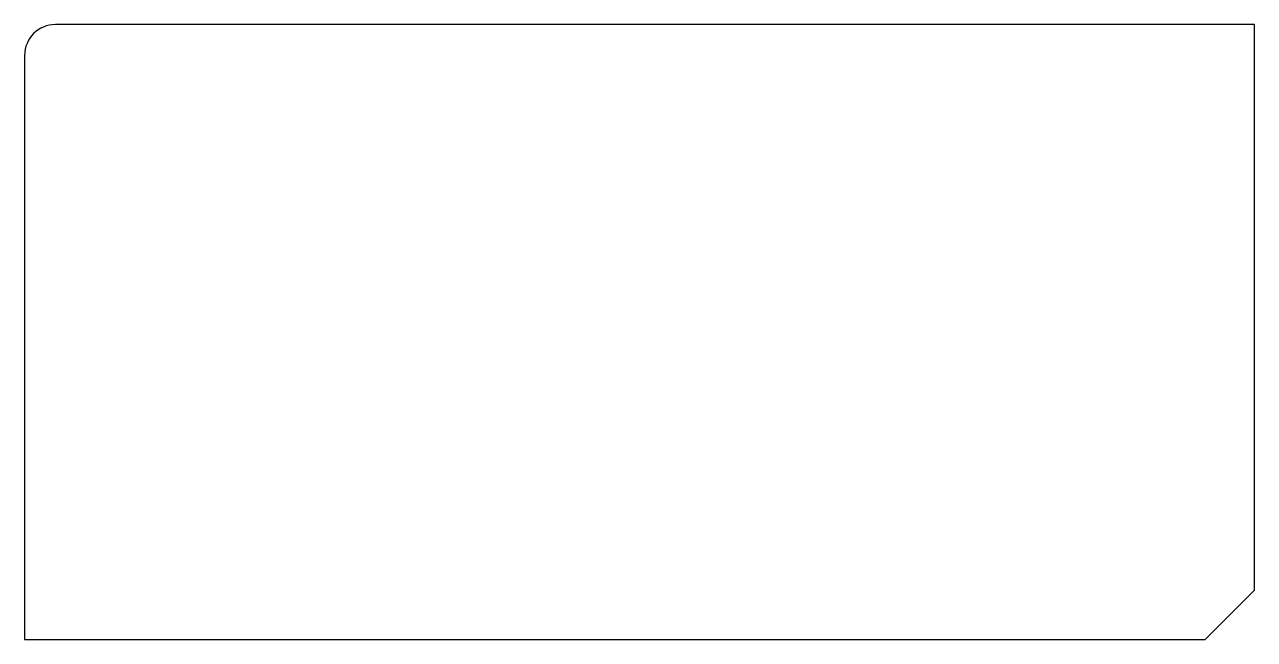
# Model space of a CAD drawing. Header units: millimetres. Extents: x -13056 to -12856, y -14462 to -14362.
import ezdxf

# ---------------------------------------------------------------- set-up
doc = ezdxf.new("R2010")
doc.units = ezdxf.units.MM
doc.header["$MEASUREMENT"] = 0

msp = doc.modelspace()

# ---------------------------------------------------------------- linework, layer by layer
for p, q in [((-12856, -14362.5), (-13051, -14362.5)), ((-12856, -14454.5), (-12856, -14362.5)), ((-13056, -14367.5), (-13056, -14462.5)), ((-12864, -14462.5), (-12856, -14454.5)), ((-13056, -14462.5), (-12864, -14462.5))]:
    msp.add_line(p, q)
msp.add_arc((-13051, -14367.5), 5, 90, 180)

doc.saveas('drawing.dxf')
